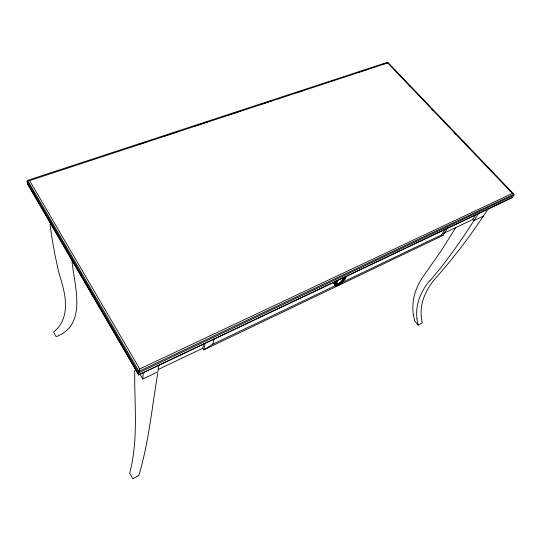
<?xml version="1.0" encoding="UTF-8"?>
<svg xmlns="http://www.w3.org/2000/svg" width="541" height="541" viewBox="0 0 541 541"><rect width="100%" height="100%" fill="white"/><g stroke="black" fill="none" stroke-linecap="round" stroke-linejoin="round"><path stroke-width="0.81" d="M134.756 370.213C134.202 404.607 138.665 439.265 129.691 473.064L132.775 478.785L138.807 475.539C148.863 442.186 151.913 407.474 157.769 373.29M333.851 283.565L333.905 282.517L334.067 283.849L333.851 283.565L335.082 284.897L334.176 284.275L334.392 284.559M335.271 285.716L334.507 284.431L335.014 282.084L335.454 282.659L334.953 285.006L335.954 286.047C340.681 285.377 344.137 280.995 346.125 276.931L345.679 276.356M346.125 276.931L344.617 277.648C343.143 280.644 340.823 284.181 337.307 284.776L336.536 283.951L337.361 281.09L336.921 280.515L335.386 281.239L335.833 281.82L335.454 282.659L336.982 281.935M158.777 365.128L158.019 371.768L142.783 379.058L143.297 372.465M512.422 197.445L138.523 374.832L138.963 371.315L513.93 194.199L512.341 193.421L387.66 62.945L387.728 62.215L27.598 180.363L27.05 181.161L27.415 183.764L138.726 374.893L512.422 197.445L513.95 195.206L513.93 194.199L387.728 62.215M447.901 227.49L443.133 235.369L203.795 349.871L202.767 348.255L203.619 344.171M205.181 343.359L203.795 349.871L212.816 344.171L335.988 285.357M212.816 344.171L214.128 338.477M512.341 193.421L139.727 368.942L138.963 371.315L27.598 180.363L29.606 180.606L387.66 62.945M334.128 282.808L334.568 281.503M342.588 281.07L342.142 280.495L344.171 277.073L344.617 277.648M455.718 227.578L441.929 249.732L422.163 277.973A171.423 91.003 -0.3 0 0 413.392 315.045M341.31 282.815L441.679 234.895L445.121 229.174M475.87 214.601L472.753 219.463L443.532 233.401M478.765 213.039C463.975 236.6 448.171 259.585 430.061 280.745M413.412 315.045L414.737 320.928L418.125 325.161L422.176 322.977L421.148 315.538A158.716 83.659 0 0 1 436.019 277.743C455.224 256.055 472.624 232.792 488.374 208.488M343.663 278.615L341.073 281.699L341.52 282.274M336.8 284.525L336.36 283.951L338.233 283.903L341.614 281.124M337.314 284.39L340.181 282.47L339.958 282.179M483.37 216.123L473.848 220.674L472.388 219.064M158.54 369.347L202.767 348.255M335.833 281.82L337.361 281.09M513.95 195.206L138.665 372.79L27.05 181.161M137.813 144.778L146.645 141.877M162.692 136.609L177.948 131.598M193.996 126.324L209.245 121.319M228.512 114.99L240.549 111.033M261.418 104.183L271.853 100.754M295.934 92.849L303.156 90.475M330.443 81.508L334.46 80.196M358.541 72.284L367.366 69.383M381.818 64.643L387.43 62.797M441.679 234.895L443.133 235.369M409.003 85.37L410.173 86.594M431.163 108.558L432.908 110.391M454.481 132.971L455.65 134.188M345.286 277.202L345.733 277.776L344.225 278.493L343.785 277.918M344.475 278.676L344.915 279.251M343.082 279.19L343.521 279.765M342.054 281.692L342.494 282.267M340.62 283.038L341.053 283.612M340.005 282.706L340.445 283.281M339.038 283.437L339.478 284.011M339.153 284.153L339.586 284.722M338.233 283.903L338.673 284.478M336.15 282.483L336.597 283.065M337.516 284.16L337.956 284.735M336.867 284.201L337.307 284.776M336.096 283.369L336.536 283.951M334.568 283.389L335.014 283.964M335.521 285.472L335.954 286.047M334.507 284.431L334.953 285.006M27.415 183.764L28.233 184.927M29.606 180.606L139.727 368.942M139.855 374.034L142.783 379.058M28.653 185.658L138.726 374.893M418.125 325.161L416.874 318.737M50.009 224.346C52.254 241.144 55.283 257.847 59.28 274.321C65.353 292.877 71.642 317.743 53.606 331.971L56.156 336.705C88.109 324.37 74.063 285.858 72.014 260.796M416.976 318.73A165.952 84.552 0.6 0 1 429.737 280.671"/></g></svg>
